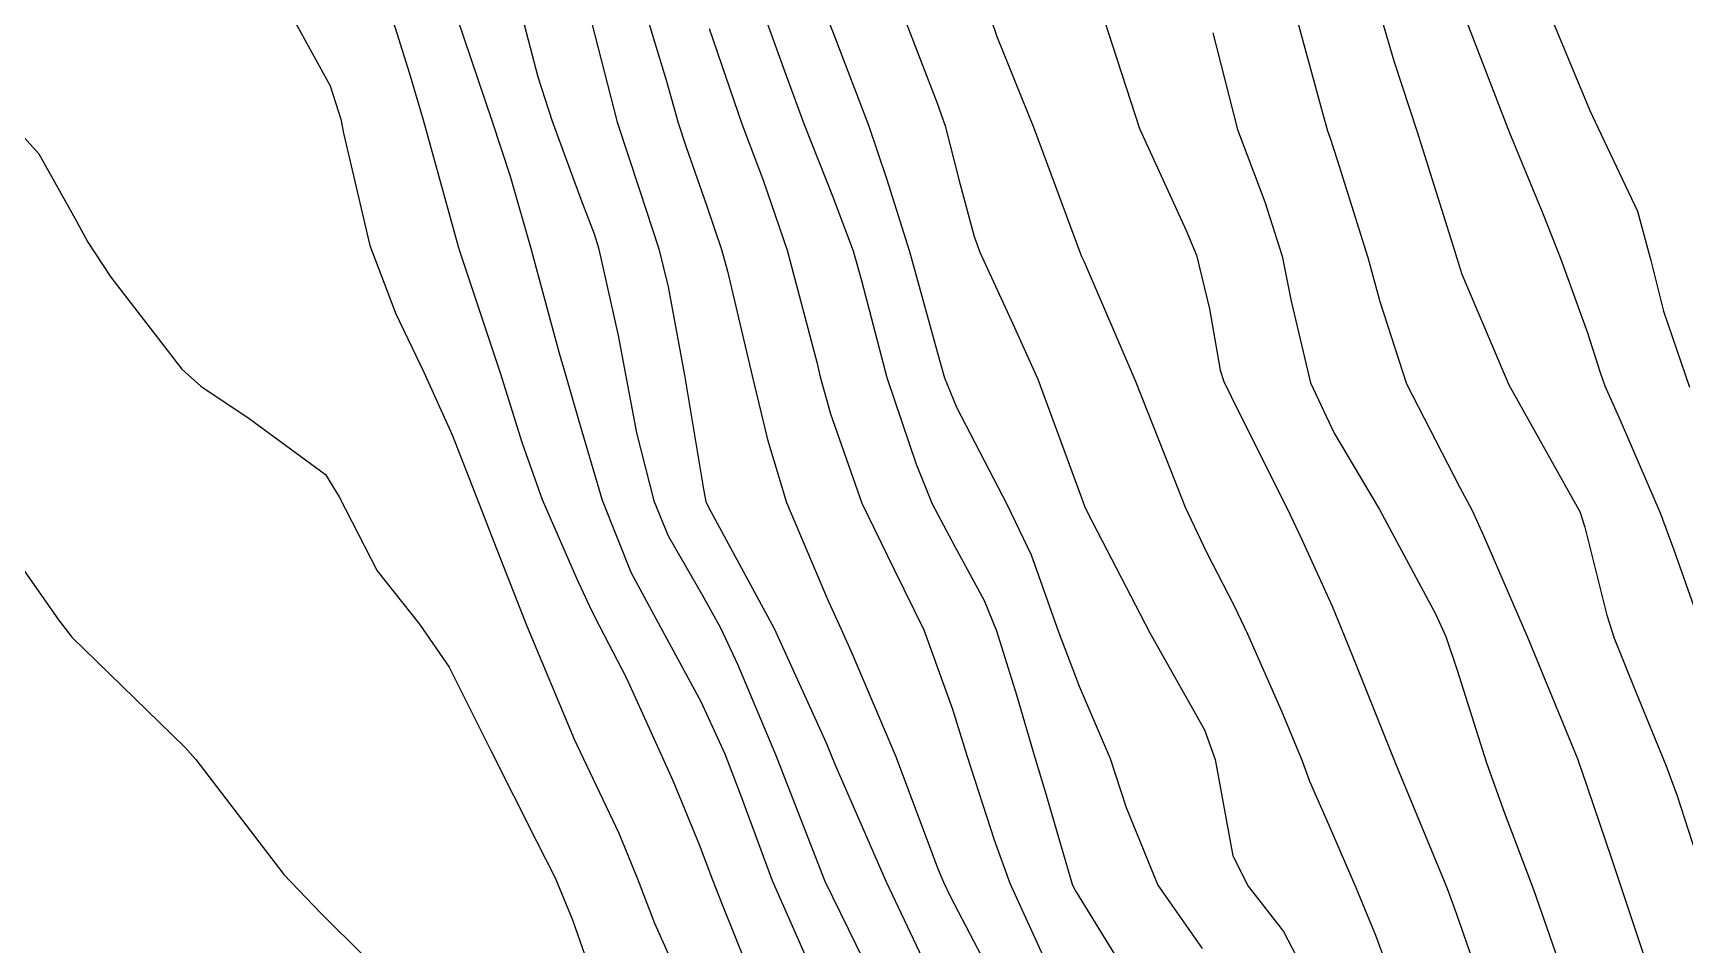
# Model space of a CAD drawing. Header units: metres. Extents: x 298520 to 308411, y 7433745 to 7450750.
# Drawn here: x 301962.16 to 301988.39, y 7441750.44 to 7441764.9 of the extents above; entities that cross this region are included whole.
import ezdxf

# ---------------------------------------------------------------- set-up
doc = ezdxf.new("R2010")
doc.units = ezdxf.units.M
doc.header["$LTSCALE"] = 10
doc.layers.add('Curvas de Nivel 1m', color=11, linetype='Continuous')
doc.layers.add('Curvas de Nivel 5m', color=15, linetype='Continuous')

msp = doc.modelspace()

# ---------------------------------------------------------------- linework, layer by layer
at = {"layer": 'Curvas de Nivel 1m', "flags": 128}
for points, elevation in [([(301966.065, 7441765.553), (301966.881, 7441764.069), (301967.048, 7441763.538), (301967.095, 7441763.314), (301967.509, 7441761.533), (301967.923, 7441760.448), (301968.367, 7441759.525), (301968.818, 7441758.528), (301969.214, 7441757.516), (301969.479, 7441756.83), (301970, 7441755.508), (301970.756, 7441753.702), (301970.849, 7441753.499), (301971.462, 7441752.211), (301971.76, 7441751.485), (301972.03, 7441750.784), (301972.62, 7441749.471)], 743), ([(301967.746, 7441765.532), (301968.136, 7441764.276), (301968.357, 7441763.525), (301968.855, 7441761.731), (301968.911, 7441761.519), (301968.938, 7441761.433), (301969.579, 7441759.513), (301969.928, 7441758.398), (301970.249, 7441757.506), (301970.79, 7441756.255), (301971.03, 7441755.741), (301971.155, 7441755.494), (301971.58, 7441754.678), (301972.126, 7441753.479), (301972.319, 7441753.047), (301972.738, 7441752.028), (301972.953, 7441751.468), (301973.094, 7441751.102), (301973.756, 7441749.46)], 742), ([(301970.929, 7441765.473), (301971.438, 7441763.492), (301971.792, 7441762.416), (301972.098, 7441761.481), (301972.247, 7441760.879), (301972.506, 7441759.475), (301972.806, 7441757.668), (301972.846, 7441757.47), (301972.887, 7441757.384), (301973.931, 7441755.459), (301974.756, 7441753.644), (301974.834, 7441753.449), (301974.896, 7441753.304), (301975.709, 7441751.44), (301976.616, 7441749.529)], 739), ([(301971.812, 7441765.486), (301972.223, 7441764.14), (301972.406, 7441763.477), (301972.522, 7441763.127), (301972.86, 7441762.159), (301973.096, 7441761.468), (301973.191, 7441761.125), (301973.582, 7441759.463), (301973.823, 7441758.455), (301974.126, 7441757.457), (301974.787, 7441755.896), (301974.993, 7441755.448), (301975.17, 7441755.053), (301975.854, 7441753.439), (301976.533, 7441751.633), (301976.617, 7441751.431), (301976.731, 7441751.2), (301977.336, 7441750.038)], 738), ([(301973.675, 7441765.462), (301974.126, 7441764.215), (301974.405, 7441763.455), (301974.861, 7441762.303), (301975.182, 7441761.447), (301975.315, 7441760.979), (301975.719, 7441759.441), (301976.184, 7441758.065), (301976.441, 7441757.434), (301976.796, 7441756.76), (301977.266, 7441755.901), (301977.458, 7441755.42), (301977.776, 7441754.407), (301978.071, 7441753.41), (301978.229, 7441752.889), (301978.664, 7441751.401), (301978.685, 7441751.354), (301978.732, 7441751.267), (301979.89, 7441749.388)], 736), ([(301975.885, 7441765.44), (301976.52, 7441763.791), (301976.643, 7441763.432), (301976.864, 7441762.58), (301977.105, 7441761.676), (301977.194, 7441761.425), (301977.717, 7441760.292), (301978.114, 7441759.411), (301978.805, 7441757.544), (301978.857, 7441757.399), (301978.903, 7441757.298), (301979.892, 7441755.389), (301980.76, 7441753.848), (301980.932, 7441753.377), (301981.213, 7441751.849), (301981.457, 7441751.369), (301982.018, 7441750.652), (301982.696, 7441749.35)], 734), ([(301977.268, 7441765.425), (301977.466, 7441764.849), (301978.045, 7441763.412), (301978.269, 7441762.811), (301978.793, 7441761.401), (301978.811, 7441761.359), (301978.852, 7441761.276), (301979.663, 7441759.392), (301980.223, 7441757.975), (301980.456, 7441757.383), (301980.796, 7441756.669), (301981.234, 7441755.819), (301981.443, 7441755.37), (301981.991, 7441754.135), (301982.311, 7441753.357), (301982.432, 7441753.037), (301982.743, 7441752.327), (301983.167, 7441751.346), (301983.475, 7441750.593), (301983.94, 7441749.338)], 733), ([(301983.51, 7441765.344), (301983.769, 7441764.462), (301984.139, 7441763.337), (301984.732, 7441761.454), (301984.766, 7441761.331), (301984.85, 7441761.079), (301985.592, 7441759.322), (301986.609, 7441757.509), (301986.719, 7441757.311), (301986.8, 7441757.062), (301987.148, 7441755.666), (301987.265, 7441755.303), (301987.607, 7441754.461), (301988.085, 7441753.29), (301988.264, 7441752.803), (301988.734, 7441751.365)], 729), ([(301986.195, 7441765.317), (301986.878, 7441763.676), (301987.057, 7441763.307), (301987.638, 7441762.076), (301987.848, 7441761.295), (301988.047, 7441760.494), (301988.462, 7441759.286)], 727), ([(301968.897, 7441765.138), (301969.45, 7441763.514), (301969.74, 7441762.636), (301970.063, 7441761.508), (301970.515, 7441759.824), (301970.613, 7441759.502), (301970.822, 7441758.767), (301971.197, 7441757.494), (301971.655, 7441756.351), (301972.124, 7441755.48), (301972.765, 7441754.297), (301973.149, 7441753.466), (301973.394, 7441752.816), (301973.897, 7441751.458), (301974.715, 7441749.615)], 741), ([(301979.166, 7441765.131), (301979.728, 7441763.391), (301980.47, 7441761.77), (301980.637, 7441761.382), (301980.844, 7441760.526), (301981.013, 7441759.556), (301981.071, 7441759.376), (301981.31, 7441758.888), (301982.073, 7441757.361), (301982.308, 7441756.867), (301982.788, 7441755.809), (301982.982, 7441755.348), (301983.115, 7441755.009), (301983.784, 7441753.34), (301984.528, 7441751.539), (301984.615, 7441751.331), (301984.73, 7441751.014), (301985.323, 7441749.324)], 732), ([(301984.9, 7441765.147), (301985.606, 7441763.323), (301986.135, 7441762.042), (301986.422, 7441761.314), (301986.841, 7441760.15), (301987.046, 7441759.518), (301987.119, 7441759.306), (301987.364, 7441758.763), (301987.998, 7441757.292), (301988.213, 7441756.705), (301988.715, 7441755.281)], 728), ([(301972.896, 7441764.976), (301973.415, 7441763.465), (301973.757, 7441762.568), (301974.138, 7441761.457), (301974.607, 7441759.68), (301974.661, 7441759.452), (301974.824, 7441758.865), (301975.323, 7441757.445), (301975.829, 7441756.403), (301976.304, 7441755.435), (301976.764, 7441754.175), (301976.997, 7441753.426), (301977.424, 7441752.104), (301977.674, 7441751.416), (301978.003, 7441750.688), (301978.591, 7441749.402)], 737), ([(301980.896, 7441764.905), (301981.286, 7441763.374), (301981.718, 7441762.224), (301981.993, 7441761.363), (301982.136, 7441760.65), (301982.447, 7441759.356), (301982.821, 7441758.557), (301983.541, 7441757.343), (301984.431, 7441755.689), (301984.593, 7441755.332), (301984.775, 7441754.797), (301985.241, 7441753.325), (301985.522, 7441752.545), (301985.983, 7441751.317), (301986.669, 7441749.355)], 731), ([(301961.701, 7441763.608), (301962.255, 7441762.987), (301962.856, 7441761.921), (301963.036, 7441761.588), (301963.401, 7441761.031), (301964.527, 7441759.573), (301964.829, 7441759.3), (301965.593, 7441758.79), (301966.808, 7441757.899), (301967.023, 7441757.547), (301967.625, 7441756.371), (301968.3, 7441755.527), (301968.773, 7441754.845), (301969.435, 7441753.513), (301970.151, 7441752.094), (301970.451, 7441751.503), (301970.726, 7441750.834), (301971.073, 7441749.852)], 744)]:
    msp.add_lwpolyline(points, dxfattribs=dict(at, elevation=elevation))
at = {"layer": 'Curvas de Nivel 5m', "flags": 128}
for points, elevation in [([(301969.841, 7441765.511), (301970.18, 7441764.211), (301970.406, 7441763.505), (301970.861, 7441762.271), (301971.075, 7441761.716), (301971.14, 7441761.496), (301971.455, 7441760.107), (301971.572, 7441759.489), (301971.746, 7441758.56), (301972.018, 7441757.482), (301972.246, 7441756.927), (301972.788, 7441755.991), (301973.078, 7441755.467), (301973.347, 7441754.891), (301973.954, 7441753.458), (301974.733, 7441751.45), (301975.717, 7441749.44)], 740), ([(301974.654, 7441765.452), (301974.894, 7441764.837), (301975.426, 7441763.444), (301975.712, 7441762.594), (301976.077, 7441761.438), (301976.556, 7441759.712), (301976.637, 7441759.432), (301976.826, 7441758.968), (301977.63, 7441757.418), (301978.008, 7441756.625), (301978.445, 7441755.405), (301978.77, 7441754.541), (301979.267, 7441753.395), (301979.519, 7441752.618), (301980.02, 7441751.387), (301980.723, 7441750.381)], 735), ([(301982.165, 7441765.361), (301982.65, 7441763.58), (301982.716, 7441763.352), (301982.755, 7441763.235), (301982.868, 7441762.894), (301983.354, 7441761.345), (301983.545, 7441760.644), (301983.97, 7441759.339), (301984.809, 7441757.705), (301985.011, 7441757.328), (301985.191, 7441756.934), (301985.891, 7441755.319), (301986.687, 7441753.377), (301986.712, 7441753.31), (301986.752, 7441753.194), (301987.228, 7441751.793), (301987.392, 7441751.3), (301987.727, 7441750.299)], 730), ([(301961.834, 7441756.645), (301962.566, 7441755.593), (301962.779, 7441755.317), (301964.575, 7441753.572), (301964.751, 7441753.376), (301966.146, 7441751.556), (301966.727, 7441750.948), (301967.43, 7441750.249)], 745)]:
    msp.add_lwpolyline(points, dxfattribs=dict(at, elevation=elevation))

doc.saveas('drawing.dxf')
